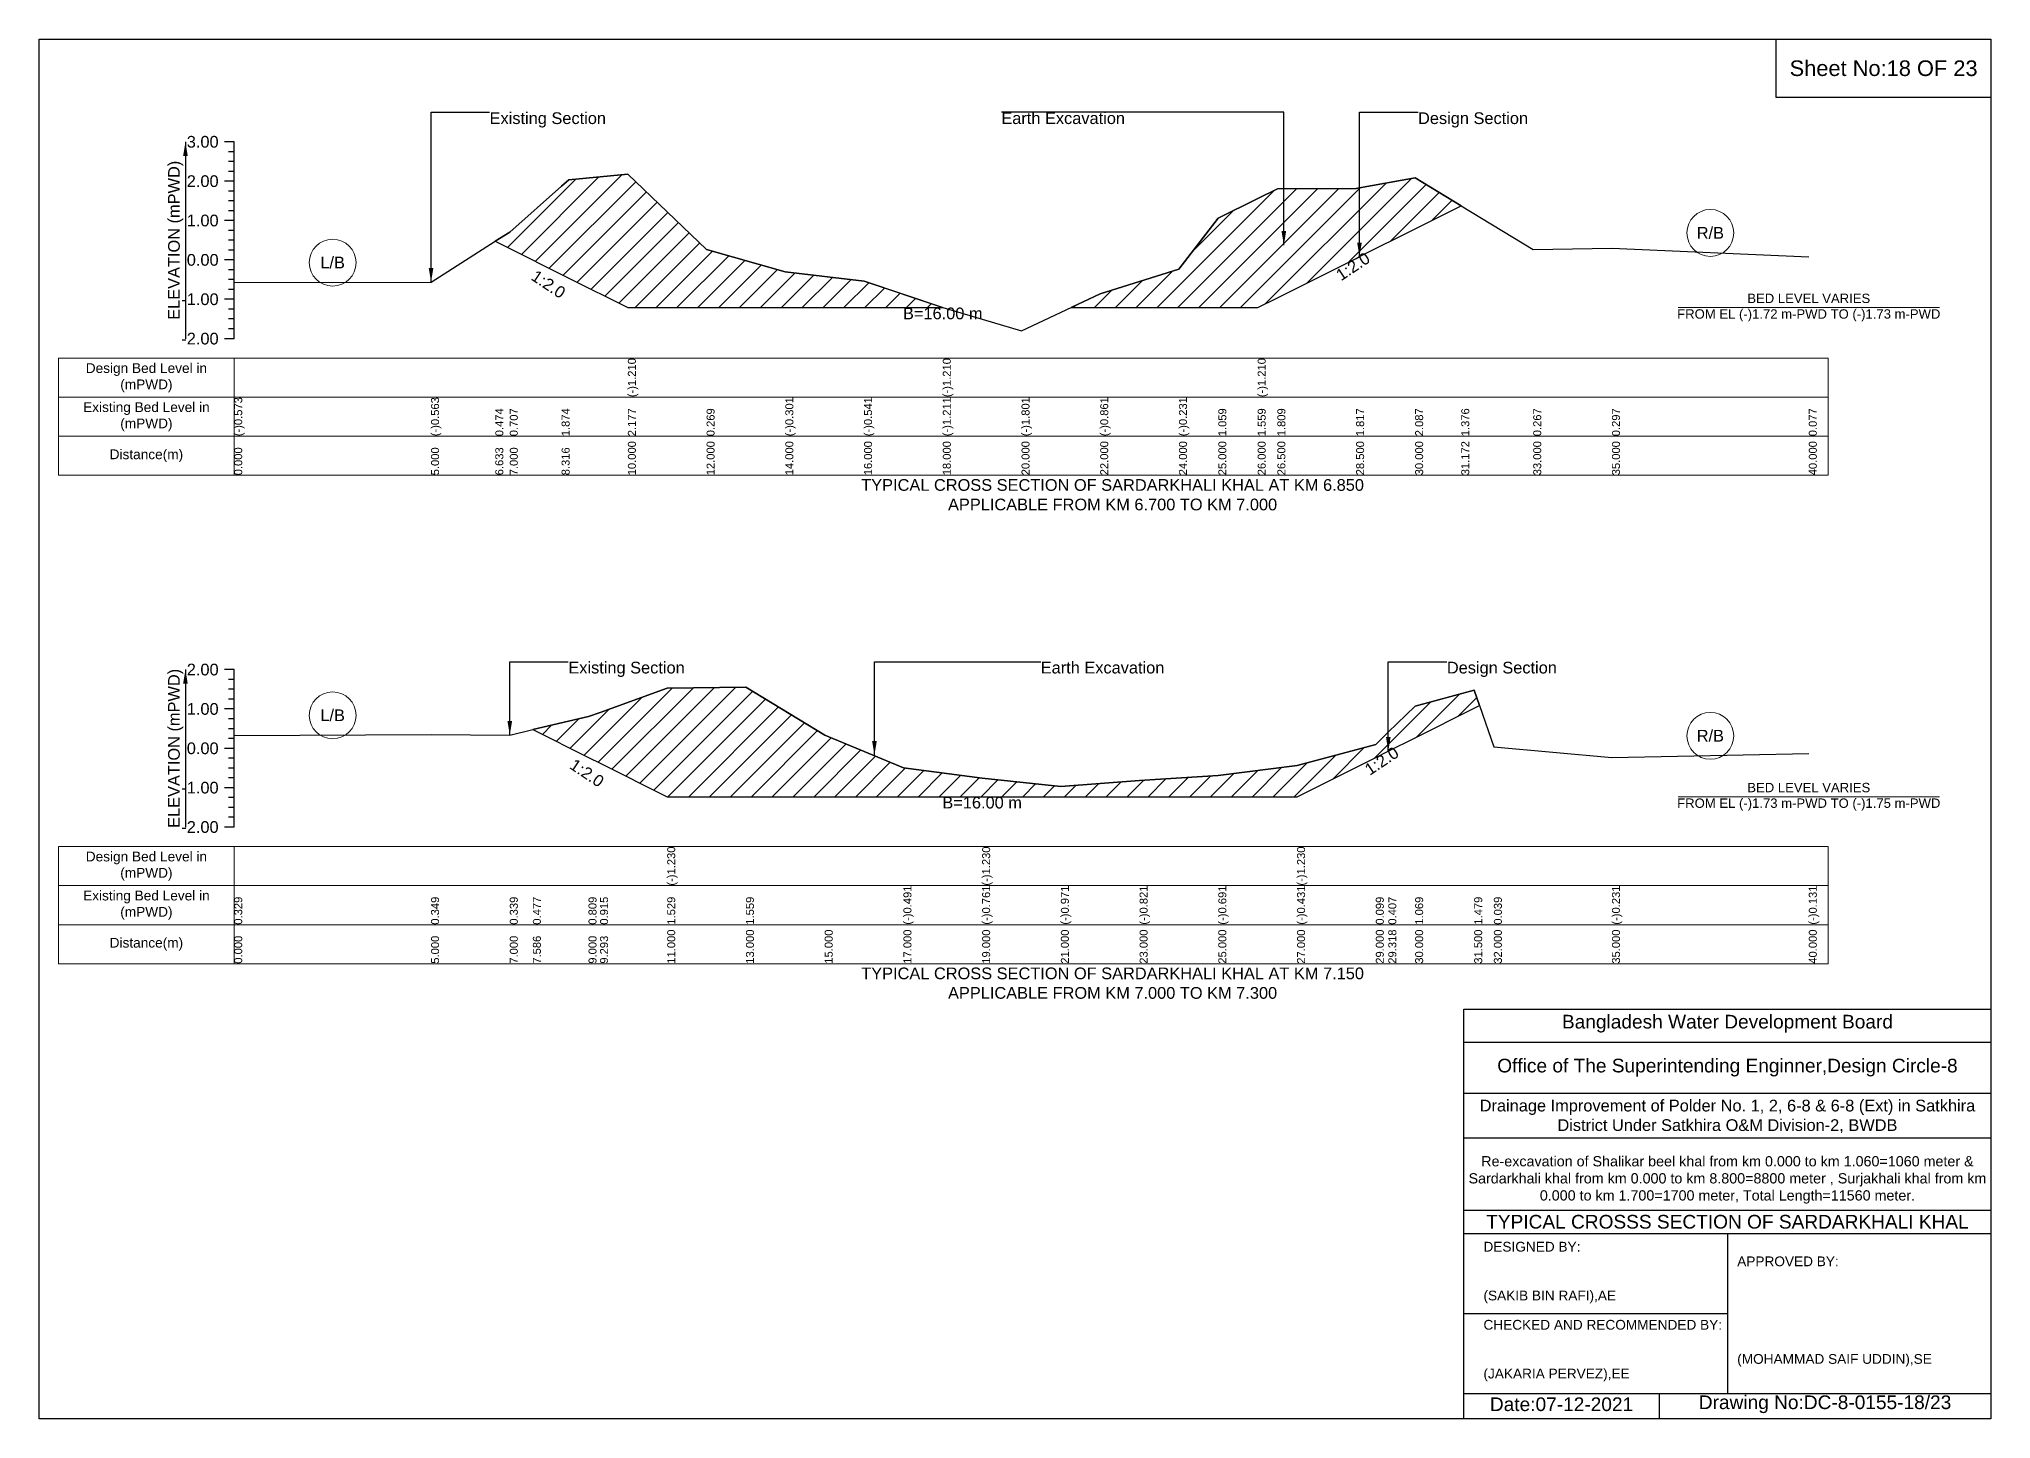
# Model space of a CAD drawing. Header units: inches. Extents: x 93000 to 506000, y -4242 to 0.
# Drawn here: x 270000 to 276000, y -4242 to 0 of the extents above; entities that cross this region are included whole.
import ezdxf

# ---------------------------------------------------------------- set-up
doc = ezdxf.new("R2010")
doc.units = ezdxf.units.IN
doc.header["$LTSCALE"] = 7
doc.header["$MEASUREMENT"] = 0
for name, color, linetype, lineweight in [('Cross section Data Border', 7, 'Continuous', 9), ('Cross Section Labels', 7, 'Continuous', 9), ('Existing_Bed_Level for Xsection', 7, 'Continuous', 25)]:
    doc.layers.add(name, color=color, linetype=linetype, lineweight=lineweight)
doc.styles.get("Standard").update_dxf_attribs({"font": 'arial.ttf'})
doc.dimstyles.get("Standard").update_dxf_attribs({"dimtxt": 0.18, "dimasz": 0.18, "dimexe": 0.18, "dimexo": 0.0625, "dimgap": 0.09, "dimtad": 0, "dimtih": 1, "dimtoh": 1, "dimdec": 4, "dimzin": 0, "dimdsep": 46, "dimtxsty": 'Standard', "dimcen": 0.09, "dimadec": 0, "dimazin": 0, "dimtfac": 1, "dimtdec": 4, "dimtofl": 0, "dimtmove": 0, "dimatfit": 3, "dimfxl": 1, "dimtolj": 1, "dimtzin": 0, "dimarcsym": 0})

msp = doc.modelspace()

# ---------------------------------------------------------------- hatches: boundary and pattern name
at = {"layer": 'Existing_Bed_Level for Xsection'}
h = msp.add_hatch(dxfattribs=at)
h.set_pattern_fill('ANSI31', color=256, scale=363, style=0)
h.paths.add_polyline_path([(271402.5, -621.8), (271447, -644), (271606.3, -723.6), (271628.5, -734.7), (271810, -825.5), (272052, -825.5), (272294, -825.5), (272536, -825.5), (272777.6, -825.5), (272536, -744.5), (272294, -715.5), (272052, -646.5), (271810, -415.7), (271628.5, -432.6), (271606.3, -452.3), (271447, -593.5)])
h = msp.add_hatch(dxfattribs=at)
h.set_pattern_fill('ANSI31', color=256, scale=363, style=0)
h.paths.add_polyline_path([(273172.2, -825.5), (273262, -825.5), (273504, -825.5), (273625, -825.5), (273746, -825.5), (273806.5, -795.2), (274048.5, -674.2), (274058.9, -669), (274230, -583.5), (274371.8, -512.6), (274230, -426.6), (274058.9, -457.3), (274048.5, -459.2), (273806.5, -460.2), (273746, -490.4), (273625, -550.9), (273504, -707), (273262, -783.3)])
h = msp.add_hatch(dxfattribs=at)
h.set_pattern_fill('ANSI31', color=256, scale=363, style=0)
h.paths.add_polyline_path([(271518, -2122.8), (271689, -2208.3), (271724.5, -2226.1), (271931, -2329.3), (272173, -2329.3), (272415, -2329.3), (272657, -2329.3), (272899, -2329.3), (273141, -2329.3), (273383, -2329.3), (273625, -2329.3), (273867, -2329.3), (274109, -2208.3), (274147.5, -2189.1), (274230, -2147.8), (274411.5, -2057.1), (274427.9, -2048.9), (274411.5, -2001.5), (274230, -2051.2), (274147.5, -2131.2), (274109, -2168.5), (273867, -2232.7), (273625, -2264.1), (273383, -2279.8), (273141, -2298), (272899, -2272.6), (272657, -2239.9), (272415, -2139.5), (272173, -1991.9), (271931, -1995.5), (271724.5, -2069.8), (271689, -2082.6)])

# ---------------------------------------------------------------- linework, layer by layer
for points in [[(270000, 0), (276000, 0), (276000, -4242), (270000, -4242)], [(275340, 0), (276000, 0), (276000, -180), (275340, -180)]]:
    msp.add_lwpolyline(points, close=True)
for points in [[(274380, -4242), (274380, -2982), (276000, -2982)], [(274380, -3084), (276000, -3084)], [(274380, -3240), (276000, -3240)], [(274380, -3378), (276000, -3378)], [(274380, -3600), (276000, -3600)], [(274380, -3672), (276000, -3672)], [(275190, -3672), (275190, -4164)], [(274380, -3918), (275190, -3918)], [(274380, -4164), (276000, -4164)], [(274980, -4164), (274980, -4242)]]:
    msp.add_lwpolyline(points)
at = {"layer": 'Cross section Data Border'}
for points in [[(270060, -981.1), (275500, -981.1), (275500, -1341.1), (270060, -1341.1)], [(270060, -2482.5), (275500, -2482.5), (275500, -2842.5), (270060, -2842.5)]]:
    msp.add_lwpolyline(points, close=True, dxfattribs=at)
for points in [[(270600, -981.1), (270600, -1341.1)], [(270060, -1101.1), (275500, -1101.1)], [(270060, -1221.1), (275500, -1221.1)], [(270600, -2482.5), (270600, -2842.5)], [(270060, -2602.5), (275500, -2602.5)], [(270060, -2722.5), (275500, -2722.5)]]:
    msp.add_lwpolyline(points, dxfattribs=at)
at = {"layer": 'Cross Section Labels'}
for points in [[(275038.1, -825.5), (275841.9, -825.5)], [(275038.1, -2329.3), (275841.9, -2329.3)]]:
    msp.add_lwpolyline(points, dxfattribs=at)
for centre in [(275137.5, -596), (270902.5, -687.3), (270902.5, -2079), (275137.5, -2141.9)]:
    msp.add_circle(centre, 72, dxfattribs=at)
at = {"layer": 'Existing_Bed_Level for Xsection'}
for points in [[(270600, -316.1), (270570, -316.1)], [(270600, -346.3), (270582, -346.3)], [(270600, -921.1), (270600, -800.1), (270600, -679.1), (270600, -558.1), (270600, -437.1), (270600, -316.1)], [(270600, -376.6), (270582, -376.6)], [(270600, -406.8), (270582, -406.8)], [(270600, -748.4), (271205, -747.2), (271402.5, -621.8), (271447, -593.5), (271606.3, -452.3), (271628.5, -432.6), (271810, -415.7), (271810, -415.7), (272052, -646.5), (272294, -715.5), (272536, -744.5), (272778, -825.6), (272778, -825.6), (273020, -897), (273262, -783.3), (273504, -707), (273625, -550.9), (273746, -490.4), (273746, -490.4), (273806.5, -460.2), (274048.5, -459.2), (274058.9, -457.3), (274230, -426.6), (274371.8, -512.6), (274593, -646.8), (274835, -643.1), (275440, -669.8)], [(270600, -437.1), (270570, -437.1)], [(270600, -467.3), (270582, -467.3)], [(270600, -497.6), (270582, -497.6)], [(270600, -527.8), (270582, -527.8)], [(270600, -558.1), (270570, -558.1)], [(270600, -588.3), (270582, -588.3)], [(270600, -618.6), (270582, -618.6)], [(270600, -648.8), (270582, -648.8)], [(270600, -679.1), (270570, -679.1)], [(270600, -709.3), (270582, -709.3)], [(270600, -739.6), (270582, -739.6)], [(270600, -769.8), (270582, -769.8)], [(270600, -800.1), (270570, -800.1)], [(270600, -830.3), (270582, -830.3)], [(270600, -860.6), (270582, -860.6)], [(270600, -890.8), (270582, -890.8)], [(270600, -921.1), (270570, -921.1)], [(270600, -1938.5), (270570, -1938.5)], [(270600, -1968.8), (270582, -1968.8)], [(270600, -2422.5), (270600, -2301.5), (270600, -2180.5), (270600, -2059.5), (270600, -1938.5)], [(270600, -1999), (270582, -1999)], [(270600, -2029.3), (270582, -2029.3)], [(270600, -2140.7), (271205, -2138.3), (271447, -2139.5), (271518, -2122.8), (271689, -2082.6), (271724.5, -2069.8), (271931, -1995.5), (271931, -1995.5), (272173, -1991.9), (272415, -2139.5), (272657, -2239.9), (272899, -2272.6), (272899, -2272.6), (273141, -2298), (273383, -2279.8), (273625, -2264.1), (273867, -2232.7), (273867, -2232.7), (274109, -2168.5), (274147.5, -2131.2), (274230, -2051.2), (274411.5, -2001.5), (274427.9, -2048.9), (274472, -2175.8), (274835, -2208.5), (275440, -2196.4)], [(270600, -2059.5), (270570, -2059.5)], [(270600, -2089.8), (270582, -2089.8)], [(270600, -2120), (270582, -2120)], [(270600, -2150.3), (270582, -2150.3)], [(270600, -2180.5), (270570, -2180.5)], [(270600, -2210.8), (270582, -2210.8)], [(270600, -2241), (270582, -2241)], [(270600, -2271.3), (270582, -2271.3)], [(270600, -2301.5), (270570, -2301.5)], [(270600, -2331.8), (270582, -2331.8)], [(270600, -2362), (270582, -2362)], [(270600, -2392.3), (270582, -2392.3)], [(270600, -2422.5), (270570, -2422.5)]]:
    msp.add_lwpolyline(points, dxfattribs=at)
for points in [[(271402.5, -621.8), (271447, -644), (271606.3, -723.6), (271628.5, -734.7), (271810, -825.5), (271810, -825.5), (272052, -825.5), (272294, -825.5), (272536, -825.5), (272777.6, -825.5), (272536, -744.5), (272294, -715.5), (272052, -646.5), (271810, -415.7), (271810, -415.7), (271628.5, -432.6), (271606.3, -452.3), (271447, -593.5)], [(273172.2, -825.5), (273262, -825.5), (273504, -825.5), (273625, -825.5), (273746, -825.5), (273746, -825.5), (273806.5, -795.2), (274048.5, -674.2), (274058.9, -669), (274230, -583.5), (274371.8, -512.6), (274230, -426.6), (274058.9, -457.3), (274048.5, -459.2), (273806.5, -460.2), (273746, -490.4), (273746, -490.4), (273625, -550.9), (273504, -707), (273262, -783.3)], [(271518, -2122.8), (271518, -2122.8), (271689, -2208.3), (271724.5, -2226.1), (271931, -2329.3), (271931, -2329.3), (272173, -2329.3), (272415, -2329.3), (272657, -2329.3), (272899, -2329.3), (272899, -2329.3), (273141, -2329.3), (273383, -2329.3), (273625, -2329.3), (273867, -2329.3), (273867, -2329.3), (274109, -2208.3), (274147.5, -2189.1), (274230, -2147.8), (274411.5, -2057.1), (274427.9, -2048.9), (274427.9, -2048.9), (274427.9, -2048.9), (274411.5, -2001.5), (274230, -2051.2), (274147.5, -2131.2), (274109, -2168.5), (273867, -2232.7), (273867, -2232.7), (273625, -2264.1), (273383, -2279.8), (273141, -2298), (272899, -2272.6), (272899, -2272.6), (272657, -2239.9), (272415, -2139.5), (272173, -1991.9), (271931, -1995.5), (271931, -1995.5), (271724.5, -2069.8), (271689, -2082.6), (271518, -2122.8)]]:
    msp.add_lwpolyline(points, close=True, dxfattribs=at)

# ---------------------------------------------------------------- texts
at = {"attachment_point": 5}
for s, insert, char_height in [('Sheet No:18 OF 23', (275670, -90), 48), ('Bangladesh Water Development Board', (275190, -3027), 42), ('Office of The Superintending Enginner,Design Circle-8', (275190, -3162), 42)]:
    msp.add_mtext(s, dxfattribs=dict(at, insert=insert, char_height=char_height))
for s, insert, char_height, width, attachment_point in [('Drainage Improvement of Polder No. 1, 2, 6-8 & 6-8 (Ext) in Satkhira District Under Satkhira O&M Division-2, BWDB', (275190, -3312), 36, 1680, 5), ('Re-excavation of Shalikar beel khal from km 0.000 to km 1.060=1060 meter & Sardarkhali khal from km 0.000 to km 8.800=8800 meter , Surjakhali khal from km 0.000 to km 1.700=1700 meter, Total Length=11560 meter.', (275190, -3507), 31.4683, 1620, 5), ('TYPICAL CROSSS SECTION OF SARDARKHALI KHAL', (275190, -3636), 42, 1680, 5), ('DESIGNED BY:^J^J^J(SAKIB BIN RAFI),AE', (274440, -3792), 30, 840, 4), ('APPROVED BY:^J^J^J^J^J^J(MOHAMMAD SAIF UDDIN),SE', (275220, -3912), 30, 840, 4), ('CHECKED AND RECOMMENDED BY:^J^J^J(JAKARIA PERVEZ),EE', (274440, -4032), 30, 840, 4), ('Date:07-12-2021', (274680, -4197), 42, 840, 5), ('Drawing No:DC-8-0155-18/23', (275490, -4197), 42, 1320, 5)]:
    msp.add_mtext(s, dxfattribs=dict(insert=insert, char_height=char_height, width=width, attachment_point=attachment_point))
at = {"layer": 'Cross section Data Border', "char_height": 30, "width": 480, "attachment_point": 5}
for s, insert in [('Design Bed Level in (mPWD)', (270330, -1041.1)), ('Existing Bed Level in (mPWD)', (270330, -1161.1)), ('Distance(m)', (270330, -1281.1)), ('Design Bed Level in (mPWD)', (270330, -2542.5)), ('Existing Bed Level in (mPWD)', (270330, -2662.5)), ('Distance(m)', (270330, -2782.5))]:
    msp.add_mtext(s, dxfattribs=dict(at, insert=insert))
at = {"layer": 'Cross Section Labels'}
for s, insert, char_height, attachment_point in [('Existing Section', (271385, -225.3), 36, 1), ('Earth Excavation', (272958, -225.3), 36, 1), ('Design Section', (274238.9, -225.3), 36, 1), ('R/B', (275137.5, -596), 36, 5), ('L/B', (270902.5, -687.3), 36, 5), ('B=16.00 m', (272778, -825.5), 36, 2), ('BED LEVEL VARIES ^JFROM EL (-)1.72 m-PWD TO (-)1.73 m-PWD', (275440, -825.5), 28.8, 5), ('TYPICAL CROSS SECTION OF SARDARKHALI KHAL AT KM 6.850^JAPPLICABLE FROM KM 6.700 TO KM 7.000', (273300, -1401.1), 36, 5), ('Existing Section', (271627, -1914.3), 36, 1), ('Earth Excavation', (273079, -1914.3), 36, 1), ('Design Section', (274327.5, -1914.3), 36, 1), ('L/B', (270902.5, -2079), 36, 5), ('R/B', (275137.5, -2141.9), 36, 5), ('B=16.00 m', (272899, -2329.3), 36, 2), ('BED LEVEL VARIES ^JFROM EL (-)1.73 m-PWD TO (-)1.75 m-PWD', (275440, -2329.3), 28.8, 5), ('TYPICAL CROSS SECTION OF SARDARKHALI KHAL AT KM 7.150^JAPPLICABLE FROM KM 7.000 TO KM 7.300', (273300, -2902.5), 36, 5)]:
    msp.add_mtext(s, dxfattribs=dict(at, insert=insert, char_height=char_height, attachment_point=attachment_point))
at = {"layer": 'Cross Section Labels', "char_height": 36, "attachment_point": 2}
for insert, rotation in [((274028.7, -684.2), 33.69007), ((271576, -738.8), 326.30993), ((271694.2, -2241.2), 326.30993), ((274117.2, -2204.2), 33.69007)]:
    msp.add_mtext('1:2.0', dxfattribs=dict(at, insert=insert, rotation=rotation))
at = {"layer": 'Existing_Bed_Level for Xsection', "char_height": 36, "attachment_point": 6}
for s, insert in [('3.00', (270552, -316.1)), ('2.00', (270552, -437.1)), ('1.00', (270552, -558.1)), ('0.00', (270552, -679.1)), ('-1.00', (270552, -800.1)), ('-2.00', (270552, -921.1)), ('2.00', (270552, -1938.5)), ('1.00', (270552, -2059.5)), ('0.00', (270552, -2180.5)), ('-1.00', (270552, -2301.5)), ('-2.00', (270552, -2422.5))]:
    msp.add_mtext(s, dxfattribs=dict(at, insert=insert))
at = {"layer": 'Existing_Bed_Level for Xsection', "rotation": 90}
for s, insert, char_height, attachment_point in [('ELEVATION (mPWD)', (270420, -618.6), 36, 5), ('(-)1.210', (271810, -1101.1), 24.6, 1), ('(-)1.210', (272778, -1101.1), 24.6, 1), ('(-)1.210', (273746, -1101.1), 24.6, 1), ('(-)0.573', (270600, -1221.1), 24.6, 1), ('(-)0.563', (271205, -1221.1), 24.6, 1), ('0.474', (271402.5, -1221.1), 24.6, 1), ('0.707', (271447, -1221.1), 24.6, 1), ('1.874', (271606.3, -1221.1), 24.6, 1), ('2.177', (271810, -1221.1), 24.6, 1), ('0.269', (272052, -1221.1), 24.6, 1), ('(-)0.301', (272294, -1221.1), 24.6, 1), ('(-)0.541', (272536, -1221.1), 24.6, 1), ('(-)1.211', (272778, -1221.1), 24.6, 1), ('(-)1.801', (273020, -1221.1), 24.6, 1), ('(-)0.861', (273262, -1221.1), 24.6, 1), ('(-)0.231', (273504, -1221.1), 24.6, 1), ('1.059', (273625, -1221.1), 24.6, 1), ('1.559', (273746, -1221.1), 24.6, 1), ('1.809', (273806.5, -1221.1), 24.6, 1), ('1.817', (274048.5, -1221.1), 24.6, 1), ('2.087', (274230, -1221.1), 24.6, 1), ('1.376', (274371.8, -1221.1), 24.6, 1), ('0.267', (274593, -1221.1), 24.6, 1), ('0.297', (274835, -1221.1), 24.6, 1), ('0.077', (275440, -1221.1), 24.6, 1), ('0.000', (270600, -1341.1), 24.6, 1), ('5.000', (271205, -1341.1), 24.6, 1), ('6.633', (271402.5, -1341.1), 24.6, 1), ('7.000', (271447, -1341.1), 24.6, 1), ('8.316', (271606.3, -1341.1), 24.6, 1), ('10.000', (271810, -1341.1), 24.6, 1), ('12.000', (272052, -1341.1), 24.6, 1), ('14.000', (272294, -1341.1), 24.6, 1), ('16.000', (272536, -1341.1), 24.6, 1), ('18.000', (272778, -1341.1), 24.6, 1), ('20.000', (273020, -1341.1), 24.6, 1), ('22.000', (273262, -1341.1), 24.6, 1), ('24.000', (273504, -1341.1), 24.6, 1), ('25.000', (273625, -1341.1), 24.6, 1), ('26.000', (273746, -1341.1), 24.6, 1), ('26.500', (273806.5, -1341.1), 24.6, 1), ('28.500', (274048.5, -1341.1), 24.6, 1), ('30.000', (274230, -1341.1), 24.6, 1), ('31.172', (274371.8, -1341.1), 24.6, 1), ('33.000', (274593, -1341.1), 24.6, 1), ('35.000', (274835, -1341.1), 24.6, 1), ('40.000', (275440, -1341.1), 24.6, 1), ('ELEVATION (mPWD)', (270420, -2180.5), 36, 5), ('(-)1.230', (271931, -2602.5), 24.6, 1), ('(-)1.230', (272899, -2602.5), 24.6, 1), ('(-)1.230', (273867, -2602.5), 24.6, 1), ('0.329', (270600, -2722.5), 24.6, 1), ('0.349', (271205, -2722.5), 24.6, 1), ('0.339', (271447, -2722.5), 24.6, 1), ('0.477', (271518, -2722.5), 24.6, 1), ('0.809', (271689, -2722.5), 24.6, 1), ('0.915', (271724.5, -2722.5), 24.6, 1), ('1.529', (271931, -2722.5), 24.6, 1), ('1.559', (272173, -2722.5), 24.6, 1), ('(-)0.491', (272657, -2722.5), 24.6, 1), ('(-)0.761', (272899, -2722.5), 24.6, 1), ('(-)0.971', (273141, -2722.5), 24.6, 1), ('(-)0.821', (273383, -2722.5), 24.6, 1), ('(-)0.691', (273625, -2722.5), 24.6, 1), ('(-)0.431', (273867, -2722.5), 24.6, 1), ('0.099', (274109, -2722.5), 24.6, 1), ('0.407', (274147.5, -2722.5), 24.6, 1), ('1.069', (274230, -2722.5), 24.6, 1), ('1.479', (274411.5, -2722.5), 24.6, 1), ('0.039', (274472, -2722.5), 24.6, 1), ('(-)0.231', (274835, -2722.5), 24.6, 1), ('(-)0.131', (275440, -2722.5), 24.6, 1), ('0.000', (270600, -2842.5), 24.6, 1), ('5.000', (271205, -2842.5), 24.6, 1), ('7.000', (271447, -2842.5), 24.6, 1), ('7.586', (271518, -2842.5), 24.6, 1), ('9.000', (271689, -2842.5), 24.6, 1), ('9.293', (271724.5, -2842.5), 24.6, 1), ('11.000', (271931, -2842.5), 24.6, 1), ('13.000', (272173, -2842.5), 24.6, 1), ('15.000', (272415, -2842.5), 24.6, 1), ('17.000', (272657, -2842.5), 24.6, 1), ('19.000', (272899, -2842.5), 24.6, 1), ('21.000', (273141, -2842.5), 24.6, 1), ('23.000', (273383, -2842.5), 24.6, 1), ('25.000', (273625, -2842.5), 24.6, 1), ('27.000', (273867, -2842.5), 24.6, 1), ('29.000', (274109, -2842.5), 24.6, 1), ('29.318', (274147.5, -2842.5), 24.6, 1), ('30.000', (274230, -2842.5), 24.6, 1), ('31.500', (274411.5, -2842.5), 24.6, 1), ('32.000', (274472, -2842.5), 24.6, 1), ('35.000', (274835, -2842.5), 24.6, 1), ('40.000', (275440, -2842.5), 24.6, 1)]:
    msp.add_mtext(s, dxfattribs=dict(at, insert=insert, char_height=char_height, attachment_point=attachment_point))

# ---------------------------------------------------------------- leaders
at = {"layer": 'Cross Section Labels', "annotation_type": 0, "has_hookline": 1}
for points, hookline_direction, text_width in [([(271205, -747.2), (271205, -225.3), (271384.9, -225.3)], 0, 350.4), ([(273826.4, -633.8), (273826.4, -225.3), (272958.1, -225.3)], 1, 372.7), ([(274058.9, -669), (274058.9, -225.3), (274238.8, -225.3)], 0, 330.9), ([(271447, -2139.5), (271447, -1914.3), (271626.9, -1914.3)], 0, 350.4), ([(272567.9, -2201.3), (272567.9, -1914.3), (273078.9, -1914.3)], 0, 372.7), ([(274147.5, -2189.1), (274147.5, -1914.3), (274327.4, -1914.3)], 0, 330.9)]:
    msp.add_leader(points, dimstyle='Standard', override={"dimasz": 43.2}, dxfattribs=dict(at, hookline_direction=hookline_direction, text_width=text_width))
at = {"layer": 'Existing_Bed_Level for Xsection'}
for points in [[(270450, -316.1), (270450, -921.1)], [(270450, -1938.5), (270450, -2422.5)]]:
    msp.add_leader(points, dimstyle='Standard', override={"dimasz": 43.2}, dxfattribs=at)

doc.saveas('drawing.dxf')
